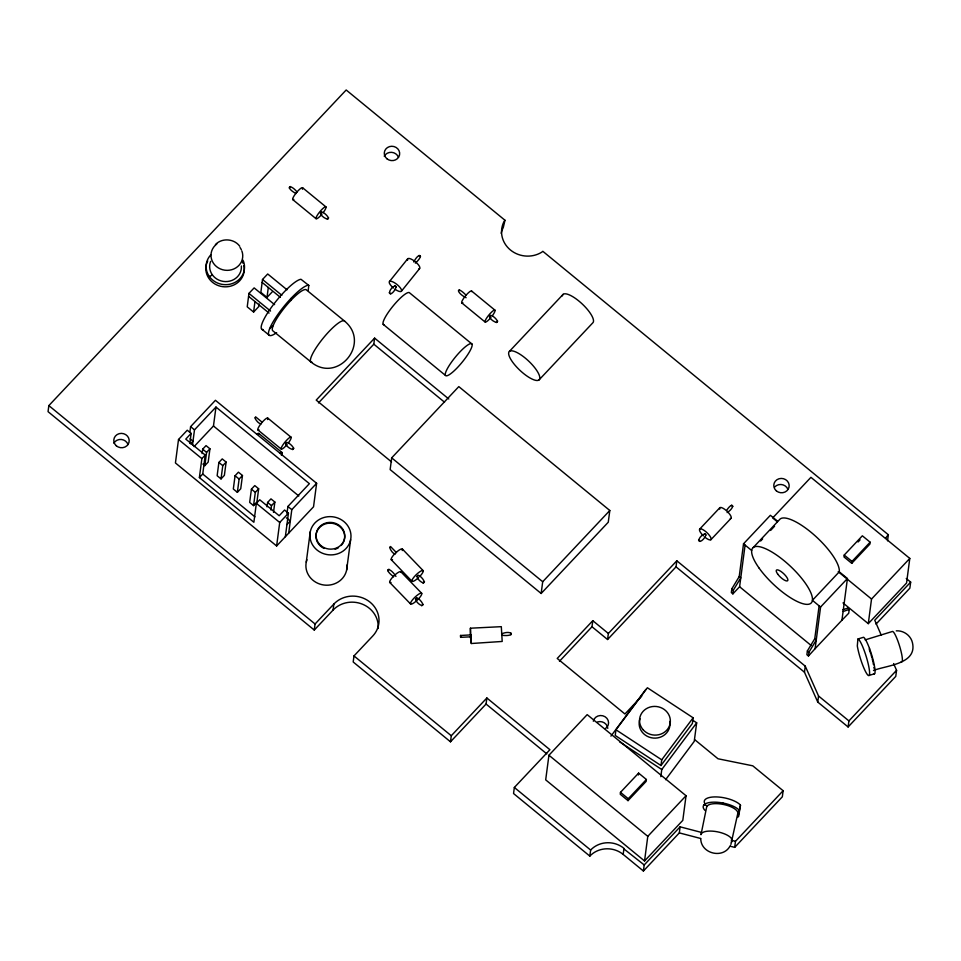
<?xml version="1.0" encoding="UTF-8"?>
<svg xmlns="http://www.w3.org/2000/svg" width="961" height="961" viewBox="0 0 961 961"><rect width="100%" height="100%" fill="white"/><g stroke="black" fill="none" stroke-linecap="round" stroke-linejoin="round"><path stroke-width="1.44" d="M501.534 633.9C511.973 629.359 516.405 637.119 501.678 635.257M730.901 844.407L737.82 813.342A15.905 5.97 11.6 0 0 723.008 804.369L723.02 803.036M290.787 300.493L290.871 298.511M470.914 636.819L470.83 634.897L460.547 635.473L460.655 637.335L470.914 636.819L470.95 636.002M259.134 303.94L258.785 306.559L253.608 312.049L247.229 306.835L248.947 293.393L254.136 287.892L274.594 304.625M272.191 291.916L267.014 297.405L260.863 292.384L262.509 279.483L267.699 273.981L287.027 289.79M308.193 290.57L308.805 285.441L300.985 279.279A32.073 6.787 -50.7 0 0 272.936 305.25A32.073 6.787 -50.7 0 0 263.326 329.659M857.897 638.933L857.308 645.984A19.244 3.063 72.8 0 0 866.642 673.517A19.244 3.063 72.8 0 0 867.927 662.706A19.244 3.063 72.8 0 0 858.149 638.933L863.603 637.251A19.244 3.063 72.8 0 1 872.552 657.889A19.244 3.063 72.8 0 1 873.729 673.757M253.608 312.049L254.965 301.562M267.014 297.405L268.299 287.471M839.265 571.819L847.434 578.522L820.586 607.016L815.108 648.699L808.453 655.967L806.88 654.705L807.384 650.921L814.76 638.705L819.12 605.874L812.417 600.313L839.265 571.819A40.134 12.385 43.3 0 0 814.796 535.505A40.134 12.385 43.3 0 0 780.08 519.036L753.244 547.53M815.108 648.699L841.944 620.193L847.434 578.522M501.198 233.343A25.731 23.881 7.5 0 1 503.3 227.457L504.981 220.261L346.176 89.986L48.843 405.602L48.05 411.656L314.271 630.056L333.059 610.103A25.731 23.881 7.5 0 1 362.465 604.193A25.731 23.881 7.5 0 1 378.129 628.518M189.834 443.345L191.143 433.399L187.251 430.216L178.518 439.477L175.431 462.962L276.624 545.98L313.538 506.795L316.625 483.299L215.432 400.293L190.602 426.648L189.858 432.33M192.5 444.991L194.494 429.843L215.973 407.044L309.382 483.671L287.904 506.471L286.967 513.57M202.11 453.592L202.687 449.171L206.038 445.616L209.942 448.811L208.189 462.073L204.837 465.629L202.891 464.031M285.345 536.718L288.444 513.222L284.552 510.027L279.183 515.733L259.722 499.768L256.359 503.324L253.872 522.267L199.383 477.569L201.87 458.625L205.234 455.07L185.773 439.105L191.143 433.399M199.383 477.569L202.735 474.013L205.234 455.07M204.837 465.629L206.579 452.367L209.942 448.811M194.05 446.613L213.474 425.987L215.973 407.044M218.88 462.457L217.138 475.719L221.03 478.914L224.381 475.347L226.123 462.085L222.231 458.902L218.88 462.457L222.772 465.653L221.03 478.914M235.073 475.743L233.319 489.005L237.367 492.32L240.731 488.765L242.472 475.503L238.424 472.175L235.073 475.743L239.121 479.058L237.367 492.32M251.422 489.149L249.668 502.411L253.56 505.606L256.923 502.038L258.665 488.777L254.773 485.593L251.422 489.149L255.314 492.344L253.56 505.606M267.026 506.855L267.602 502.435L270.966 498.867L274.858 502.062L273.501 512.381M270.918 510.051L271.495 505.63L274.858 502.062M285.549 443.898C286.378 439.177 295.219 448.102 293.297 449.075C292.276 450.673 282.99 444.751 286.798 442.408M276.624 545.98L279.711 522.484L288.444 513.222M320.385 213.558C321.214 208.837 330.067 217.763 328.133 218.736C327.124 220.333 317.839 214.411 321.635 212.069M292.552 449.64L293.802 448.162M327.389 219.3L328.638 217.823M288.708 533.151L291.796 509.666L316.625 483.299M306.259 562.149L310.247 531.829M314.271 630.056L315.064 623.989L333.863 604.049A25.731 23.881 7.5 0 1 370.093 602.199A25.731 23.881 7.5 0 1 372.784 635.978L353.984 655.919L353.192 661.985L450.493 741.808L486.062 704.041L486.867 697.986L549.908 749.712L514.339 787.467L513.546 793.534L589.826 856.107A23.665 21.971 7.5 0 1 623.172 854.413L643.402 871.014L679.319 832.899L680.112 826.832L701.41 832.406M333.059 610.103L333.863 604.049M318.487 402.911L373.817 344.194L374.61 338.128L448.787 398.983M346.645 570.017L350.633 539.71A20.577 19.112 7.5 0 0 323.665 517.583A20.577 19.112 7.5 0 0 317.022 550.016A20.577 19.112 7.5 0 0 350.633 539.71M389.169 292.624C390.839 296.961 397.229 287.687 395.644 286.21C393.89 284.78 386.971 292.204 390.659 293.874M394.659 285.789L396.148 287.039M391.68 457.856L390.142 469.593L541.151 593.478L608.265 522.231L609.815 510.495L458.805 386.61L391.68 457.856L542.701 581.729L541.151 593.478M416.87 576.636C418.143 572.023 425.903 581.837 423.945 582.63C422.624 584.096 414.359 577.213 418.287 575.303M415.44 599.304C416.702 594.691 424.486 604.481 422.54 605.286C421.218 606.751 412.93 599.892 416.846 597.97M423.104 583.111L424.51 581.777M421.699 605.766L423.104 604.421M489.413 316.854C490.242 312.133 499.095 321.058 497.161 322.031C496.152 323.629 486.867 317.707 490.663 315.364M496.417 322.596L497.666 321.118M450.493 741.808L451.286 735.742L486.867 697.986M510.796 632.855L510.904 634.789M548.935 755.238L545.692 779.864L644.543 860.972L682.803 820.358L686.046 795.732L587.183 714.636L548.935 755.238L647.786 836.346L644.543 860.972M592 626.752L592.793 620.686L608.361 633.467L607.568 639.521L592 626.752L559.47 661.276M589.826 856.107L590.631 850.041L514.339 787.467M615.965 729.783L615.22 735.465L660.976 765.521L692.388 723.489L693.133 717.807L647.378 687.752L615.965 729.783L661.721 759.827L660.976 765.521M620.482 792.344L620.241 794.242L628.026 800.633L646.14 781.389L646.393 779.503L638.609 773.112L620.482 792.344L628.266 798.735L628.026 800.633M623.172 854.413L623.965 848.347A23.665 21.971 7.5 0 0 590.631 850.041M638.356 775.01L638.609 773.112M676.027 566.858L676.82 560.792L805.258 666.153L818.544 696.004L848.911 720.906L848.107 726.972L817.751 702.059L804.465 672.22L676.027 566.858L607.568 639.521M643.402 871.014L644.206 864.948L680.112 826.832M660.832 776.656L661.769 769.521L696.677 722.828L692.953 720.378M698.563 540.118C699.968 544.563 707.068 535.77 705.542 534.196C703.957 532.67 696.329 539.529 699.956 541.475M704.605 533.703L705.999 535.061M696.677 722.828L694.226 741.387L665.589 779.707M777.521 521.162L770.374 515.3L743.526 543.794L739.213 576.6L731.826 588.817L731.333 592.601L732.883 593.874L739.598 586.751L745.087 545.079M732.883 593.874L733.387 590.09L740.763 577.873L739.213 576.6M730.42 846.257L734.684 847.374L735.477 841.307L783.131 790.723L752.775 765.821L718.011 758.77L694.899 739.814M783.131 790.723L782.338 796.789L734.684 847.374M804.465 672.22L805.258 666.153M808.453 655.967L808.958 652.183L816.333 639.966L814.76 638.705M817.751 702.059L818.544 696.004M844.226 555.05L843.974 556.936L851.758 563.326L869.885 544.094L870.137 542.196L862.353 535.806L844.226 555.05L852.011 561.428L851.758 563.326M842.857 609.767L847.686 608.133L849.224 609.442L848.731 613.226L841.944 620.193M843.001 602.919L868.288 623.665L871.531 599.039L909.791 558.425L810.928 477.329L772.668 517.943L777.269 521.715M887.544 540.815L888.348 534.748L542.833 251.314L541.692 252.238A25.731 23.881 7.5 0 1 510.459 250.016A25.731 23.881 7.5 0 1 504.105 221.39L504.981 220.261M909.791 558.425L906.547 583.051L868.288 623.665M893.61 663.546L896.565 670.322L895.76 676.388L848.107 726.972M906.247 578.486L910.668 582.114L909.863 588.168L876.012 624.109M737.952 816.994L740.487 805.222L739.982 804.573A19.244 7.22 11.6 0 0 716.798 796.933A19.244 7.22 11.6 0 0 704.665 803.276M740.487 805.222L738.601 816.574M869.501 648.447L869.297 649.588A15.905 2.535 72.8 0 1 870.63 653.42M470.361 636.747L471.322 643.51L502.195 641.455L501.318 626.668L470.422 628.206L470.265 634.74M471.322 643.51L470.422 628.206M466.109 297.718C455.73 292.757 456.115 284.72 466.145 295.279M393.662 576.792C382.406 568.251 389.758 566.317 395.944 576.42M460.655 637.335L460.583 635.425M470.83 634.897L470.794 635.714M255.314 417.591C253.392 416.101 257.692 423.993 261.128 423.849M459.178 290.534L459.478 289.802M730.18 845.8C723.249 859.29 700.689 853.74 700.749 838.533M610.932 736.126L645.828 689.433M661.721 759.827L693.133 717.807M389.505 281.465L407.788 258.677M413.771 261.993C418.984 251.53 424.57 255.17 415.332 263.098M401.302 291.363L419.585 268.587M390.214 547.193C388.304 545.44 391.836 553.812 395.187 554.053M190.482 443.874L192.993 441.207L190.074 438.817M222.772 465.653L226.123 462.085M239.121 479.058L242.472 475.503M374.61 338.128L316.217 400.112L391.547 461.917M255.314 492.344L258.665 488.777M286.943 524.586L290.294 521.03L286.402 517.835M509.45 351.342L563.146 294.342M539.013 379.943A20.577 6.355 43.3 0 0 521.162 355.017A20.577 6.355 43.3 0 0 512.513 361.973A20.577 6.355 43.3 0 0 539.013 379.943L592.697 322.944A20.577 6.355 43.3 0 0 580.949 302.799A20.577 6.355 43.3 0 0 562.353 295.868M542.701 581.729L609.815 510.495M592.793 620.686L557.224 658.453L624.95 714.011L641.72 696.196M699.764 529.018L719.897 507.648M608.361 633.467L676.82 560.792M726.624 510.375C733.075 500.513 735.682 507.24 727.129 512.597M710.852 539.746L730.985 518.375M760.644 541.007L762.638 538.893M770.59 530.448L774.566 526.232M858.077 541.98L860.083 539.842M628.266 798.735L646.393 779.503M852.011 561.428L870.137 542.196M623.629 848.707L644.206 864.948M647.786 836.346L686.046 795.732M910.668 582.114L874.75 620.229L881.237 635.125M848.911 720.906L896.565 670.322M269.609 328.782L273.212 325.515M420.558 256.587L418.996 255.494M215.432 244.562C221.943 237.667 234.22 238.592 239.745 246.256M732.883 506.483L731.417 505.282M209.414 276.612L212.393 274.906M297.117 191.984C289.165 182.53 285.249 187.936 295.976 193.509M289.297 188.032L290.45 186.506M387.703 570.642L388.989 569.248M843.181 611.472L849.224 609.442M865.152 639.894L892.228 631.533A15.905 2.535 72.8 0 1 899.748 646.609A15.905 2.535 72.8 0 1 901.286 661.709M873.477 670.502C886.114 665.36 917.479 664.279 912.433 642.657C910.8 635.497 903.568 630.344 896.277 630.848M869.116 675.427L874.558 673.745M731.213 840.19L735.477 841.307M679.319 832.899L700.605 838.46M704.077 804.801L707.356 805.835M308.805 285.441L308.265 285.237A32.073 6.787 -50.7 0 0 276.179 316.914A32.073 6.787 -50.7 0 0 276.636 332.662M619.605 741.832L661.769 769.521M819.12 605.874L820.586 607.016M807.384 650.921L808.958 652.183M344.711 321.214L306.607 290.066A26.5 5.61 -50.7 0 0 286.27 305.574A26.5 5.61 -50.7 0 0 272.6 330.608L310.703 361.756C337.467 384.292 371.366 343.365 344.711 321.214A26.5 5.61 -50.7 0 0 322.187 339.413A26.5 5.61 -50.7 0 0 312.145 362.309M262.509 279.483L281.837 295.291M262.149 282.438L280.348 297.309M248.947 293.393L270.546 311.052M248.587 296.348L269.056 313.082M261.584 328.998L268.864 334.957M838.196 571.687L871.531 599.039M471.647 291.051L494.999 310.211M461.724 302.847L485.077 322.007M743.526 543.794L751.694 550.509M302.619 187.755L325.971 206.915M471.935 343.99A20.577 4.252 -50.6 0 0 449.916 364.435A20.577 4.252 -50.6 0 0 454.265 370.718A20.577 4.252 -50.6 0 0 471.935 343.99L409.662 292.901A20.577 4.252 -50.6 0 0 392.22 307.076A20.577 4.252 -50.6 0 0 384.304 324.758M292.697 199.552L316.049 218.712M739.598 586.751L811.216 645.528M731.826 588.817L733.387 590.09M383.211 324.35L445.484 375.439M373.817 344.194L444.511 402.191M267.771 418.095L291.123 437.255M255.602 416.846L262.281 422.323M257.86 429.891L281.213 449.051M258.809 433.483L282.162 452.631M213.474 425.987L298.811 495.996M190.602 426.648L194.494 429.843M287.904 506.471L291.796 509.666M202.687 449.171L206.579 452.367M267.602 502.435L271.495 505.63M178.518 439.477L201.87 458.625M256.359 503.324L279.711 522.484M486.062 704.041L546.821 753.892M202.735 474.013L254.905 516.814M48.843 405.602L315.064 623.989M353.984 655.919L451.286 735.742M400.881 571.795L421.723 593.321A7.712 1.862 -44.1 0 1 414.311 602.607A7.712 1.862 -44.1 0 1 412.389 599.988A7.712 1.862 -44.1 0 1 421.723 593.321M389.722 582.438L410.563 603.964M402.419 549.079L423.176 570.666M390.538 546.497L396.473 552.659M391.211 559.686L411.981 581.273M739.417 810.459L738.901 809.811A19.244 7.22 11.6 0 0 713.458 802.159A19.244 7.22 11.6 0 0 705.242 810.616M242.761 259.95L243.457 261.248A19.244 17.851 6.8 0 1 221.715 284.312A19.244 17.851 6.8 0 1 210.747 254.929M242.496 262.089L243.193 263.386M873.837 667.487L874.99 670.093M346.945 565.032A20.577 19.112 7.5 0 1 323.941 585.021A20.577 19.112 7.5 0 1 306.931 559.734M324.097 548.455A14.379 13.358 7.5 0 1 317.995 529.463A14.379 13.358 7.5 0 1 338.74 525.835A14.379 13.358 7.5 0 1 341.215 545.452M338.416 547.722A14.379 13.358 7.5 0 1 335.077 549.236M393.433 288.024A7.712 2.499 38.8 0 1 390.887 281.237A7.712 2.499 38.8 0 1 401.181 289.165A7.712 2.499 38.8 0 1 395.031 289.249M407.596 260.155A7.712 2.499 38.8 0 1 414.864 261.38A7.712 2.499 38.8 0 1 418.876 268.84M287.111 444.511A7.712 1.598 -50.6 0 1 281.273 447.922A7.712 1.598 -50.6 0 1 289.369 437.76A7.712 1.598 -50.6 0 1 288.36 442.949M258.989 429.783A7.712 1.598 -50.6 0 1 261.873 422.636A7.712 1.598 -50.6 0 1 267.578 419.573M280.047 453.4A7.712 1.598 -50.6 0 1 281.369 455.322M256.695 434.24A7.712 1.598 -50.6 0 1 258.881 434.036M490.975 317.466A7.712 1.598 -50.6 0 1 485.149 320.878A7.712 1.598 -50.6 0 1 493.233 310.715A7.712 1.598 -50.6 0 1 492.236 315.893M462.866 302.739A7.712 1.598 -50.6 0 1 465.1 296.372A7.712 1.598 -50.6 0 1 471.719 291.603M418.696 577.489A7.712 1.874 -43.9 0 1 412.029 580.132A7.712 1.874 -43.9 0 1 421.158 570.93A7.712 1.874 -43.9 0 1 420.101 576.059M392.52 559.734A7.712 1.874 -43.9 0 1 395.704 552.863A7.712 1.874 -43.9 0 1 402.227 550.545M321.947 214.171A7.712 1.598 -50.6 0 1 316.121 217.582A7.712 1.598 -50.6 0 1 324.205 207.42A7.712 1.598 -50.6 0 1 323.208 212.597M293.838 199.444A7.712 1.598 -50.6 0 1 296.721 192.296A7.712 1.598 -50.6 0 1 302.427 189.233M391.019 582.486A7.712 1.862 -44.1 0 1 393.469 576.312A7.712 1.862 -44.1 0 1 400.977 572.372M703.428 535.89A7.712 2.378 43.3 0 1 701.074 528.886A7.712 2.378 43.3 0 1 710.756 537.523A7.712 2.378 43.3 0 1 704.93 537.223M719.705 509.114A7.712 2.378 43.3 0 1 726.576 510.82A7.712 2.378 43.3 0 1 730.312 518.58M669.709 721.447A15.436 14.331 7.5 0 1 653.348 738.072A15.436 14.331 7.5 0 1 640.014 718.756M723.008 804.369A15.905 5.97 11.6 0 0 706.611 807.264L700.989 834.701A15.905 5.97 11.6 0 1 719.405 832.25A15.905 5.97 11.6 0 1 731.453 842.208M871.038 654.741A15.905 2.535 72.8 0 1 871.819 657.396M872.168 658.693A15.905 2.535 72.8 0 1 872.792 661.228M873.056 662.429A15.905 2.535 72.8 0 1 873.477 664.676M241.367 265.993A15.905 14.751 6.8 0 1 223.24 281.393A15.905 14.751 6.8 0 1 210.675 261.332M243.866 265.644A19.244 17.851 6.8 0 1 222.7 286.666A19.244 17.851 6.8 0 1 207.732 260.924M241.872 250.977A15.905 14.751 6.8 0 1 233.811 268.984A15.905 14.751 6.8 0 1 213.486 263.314A15.905 14.751 6.8 0 1 216.826 243.986M240.01 247.506A15.905 14.751 6.8 0 1 241.355 249.776M774.83 486.879A7.712 7.171 7.5 0 1 787.948 489.425M384.232 156.259A7.712 7.171 7.5 0 1 398.455 157.268M113.854 443.177A7.712 7.171 7.5 0 1 128.041 444.595M597.55 721.939A7.712 7.171 7.5 0 1 607.784 728.366M885.67 538.232A23.665 21.971 7.5 0 1 888.348 534.748M593.321 721.218A7.712 7.171 7.5 0 1 605.118 716.774A7.712 7.171 7.5 0 1 605.226 728.702M321.058 545.728A14.379 13.358 7.5 0 0 344.555 538.52A14.379 13.358 7.5 0 0 325.707 523.06A14.379 13.358 7.5 0 0 321.058 545.728M759.214 568.251A40.134 12.385 43.3 0 0 810.88 603.292A40.134 12.385 43.3 0 0 776.08 554.689A40.134 12.385 43.3 0 0 759.214 568.251M777.665 574.029A7.712 2.378 43.3 0 0 787.6 580.768A7.712 2.378 43.3 0 0 780.909 571.423A7.712 2.378 43.3 0 0 777.665 574.029M643.233 729.88A15.436 14.331 7.5 0 0 669.481 725.807A15.436 14.331 7.5 0 0 652.135 706.599A15.436 14.331 7.5 0 0 643.233 729.88M776.44 490.939A7.712 7.171 7.5 0 0 789.041 487.083A7.712 7.171 7.5 0 0 778.927 478.782A7.712 7.171 7.5 0 0 776.44 490.939M386.935 158.781A7.712 7.171 7.5 0 0 399.548 154.925A7.712 7.171 7.5 0 0 389.433 146.625A7.712 7.171 7.5 0 0 386.935 158.781M116.269 445.748A7.712 7.171 7.5 0 0 129.014 442.252A7.712 7.171 7.5 0 0 119.164 433.675A7.712 7.171 7.5 0 0 116.269 445.748"/></g></svg>
